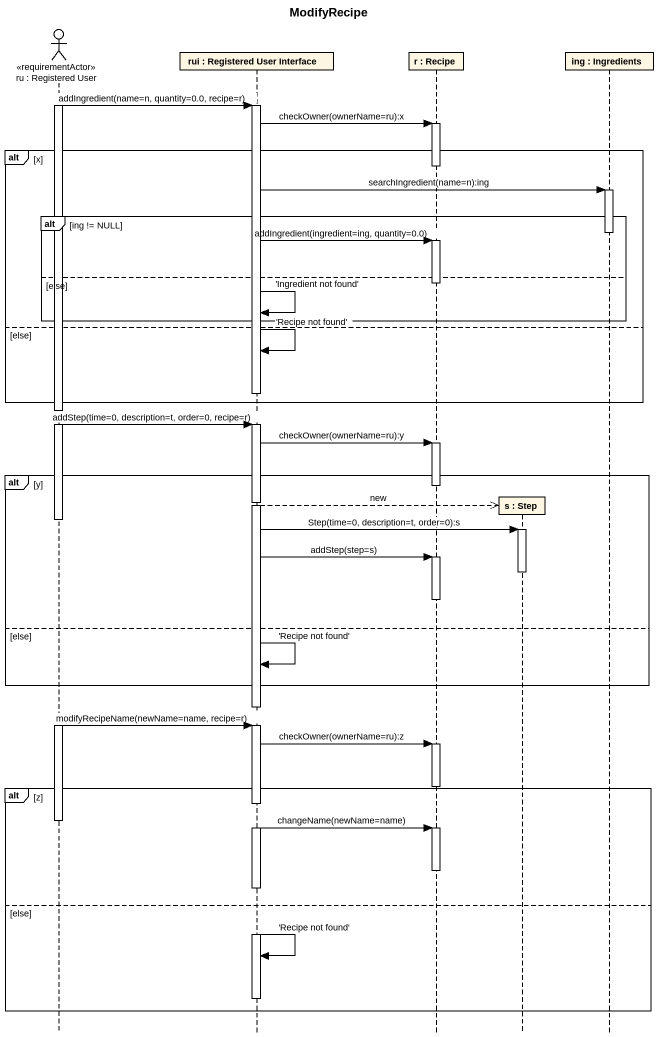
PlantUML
@startuml
title ModifyRecipe
hide footbox
actor "ru : Registered User" as ru <<requirementActor>>
participant "rui : Registered User Interface" as rui
participant "r : Recipe" as r
participant "s : Step" as s
participant "ing : Ingredients" as ing

activate ru
ru -> rui : addIngredient(name=n, quantity=0.0, recipe=r)
activate rui
rui -> r : checkOwner(ownerName=ru):x
activate r
alt x
  deactivate r
  rui -> ing : searchIngredient(name=n):ing
  activate ing
  alt ing != NULL
    deactivate ing
    rui -> r : addIngredient(ingredient=ing, quantity=0.0)
    activate r
  else else
    deactivate r
    rui -> rui : 'Ingredient not found'
  end
else else
  rui -> rui : 'Recipe not found'
  deactivate rui
end
ru -> rui : addStep(time=0, description=t, order=0, recipe=r)
activate rui
rui -> r : checkOwner(ownerName=ru):y
activate r
alt y
  deactivate r
  rui -->> s ** : new
  deactivate ru
  rui -> s : Step(time=0, description=t, order=0):s
  activate s
  rui -> r : addStep(step=s)
  activate r
  deactivate s
  deactivate r
else else
  rui -> rui : 'Recipe not found'
end
deactivate rui
activate ru
ru -> rui : modifyRecipeName(newName=name, recipe=r)
activate rui
rui -> r : checkOwner(ownerName=ru):z
activate r
deactivate r
alt z
  deactivate ru
  rui -> r : changeName(newName=name)
  activate r
  deactivate r
else else
  rui -> rui : 'Recipe not found'
  deactivate rui
end
@enduml
